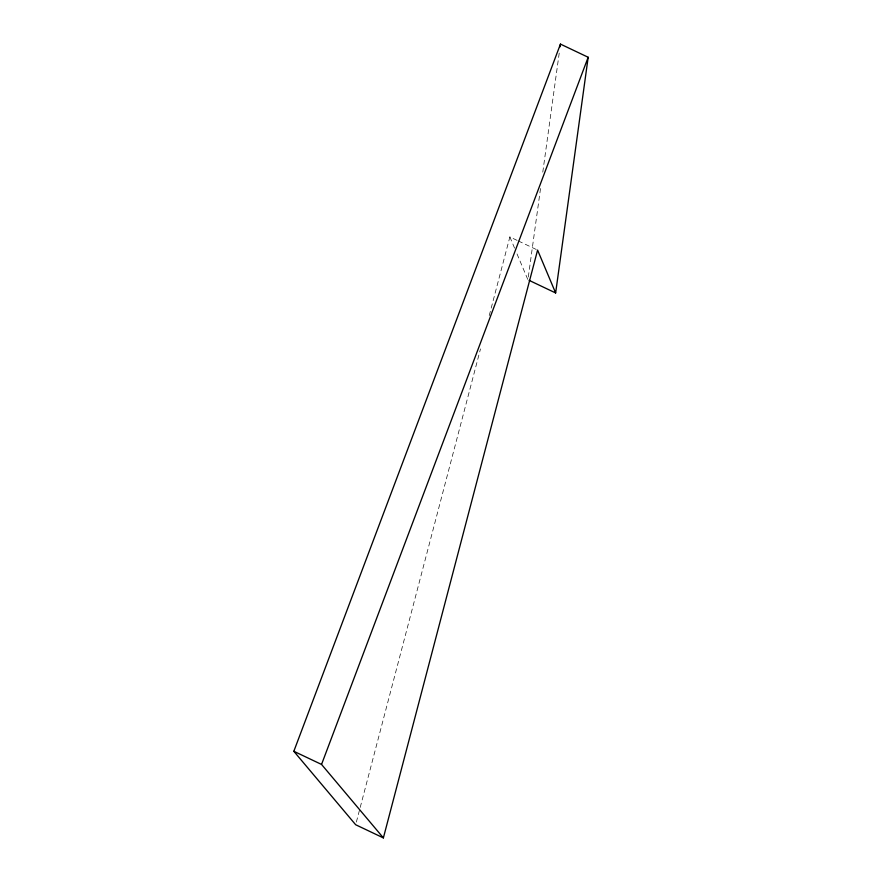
<?xml version="1.0" encoding="UTF-8"?>
<svg xmlns="http://www.w3.org/2000/svg" width="882" height="882" viewBox="0 0 882 882"><rect width="100%" height="100%" fill="white"/><g stroke="black" fill="none" stroke-linecap="round" stroke-linejoin="round"><path stroke-width="0.66" stroke-dasharray="4.41 3.31" d="M540.523 188.516L527.921 279.792L516.235 252.065M542.783 172.166L559.331 52.27M356.361 822.068L359.856 808.75M360.209 807.416L480.492 348.908M489.234 315.58L509.873 236.938L517.095 240.378M518.307 240.951L536.377 249.529M509.873 236.938L515.705 250.808"/><path stroke-width="1.32" d="M560.081 46.823L560.456 44.1L588.173 57.264L555.638 292.956L529.123 280.366M560.456 44.1L293.827 751.288L355.667 824.736L383.383 837.9L537.59 250.102L555.638 292.956M383.383 837.9L321.544 764.44L588.173 57.264M293.827 751.288L321.544 764.44"/></g></svg>
